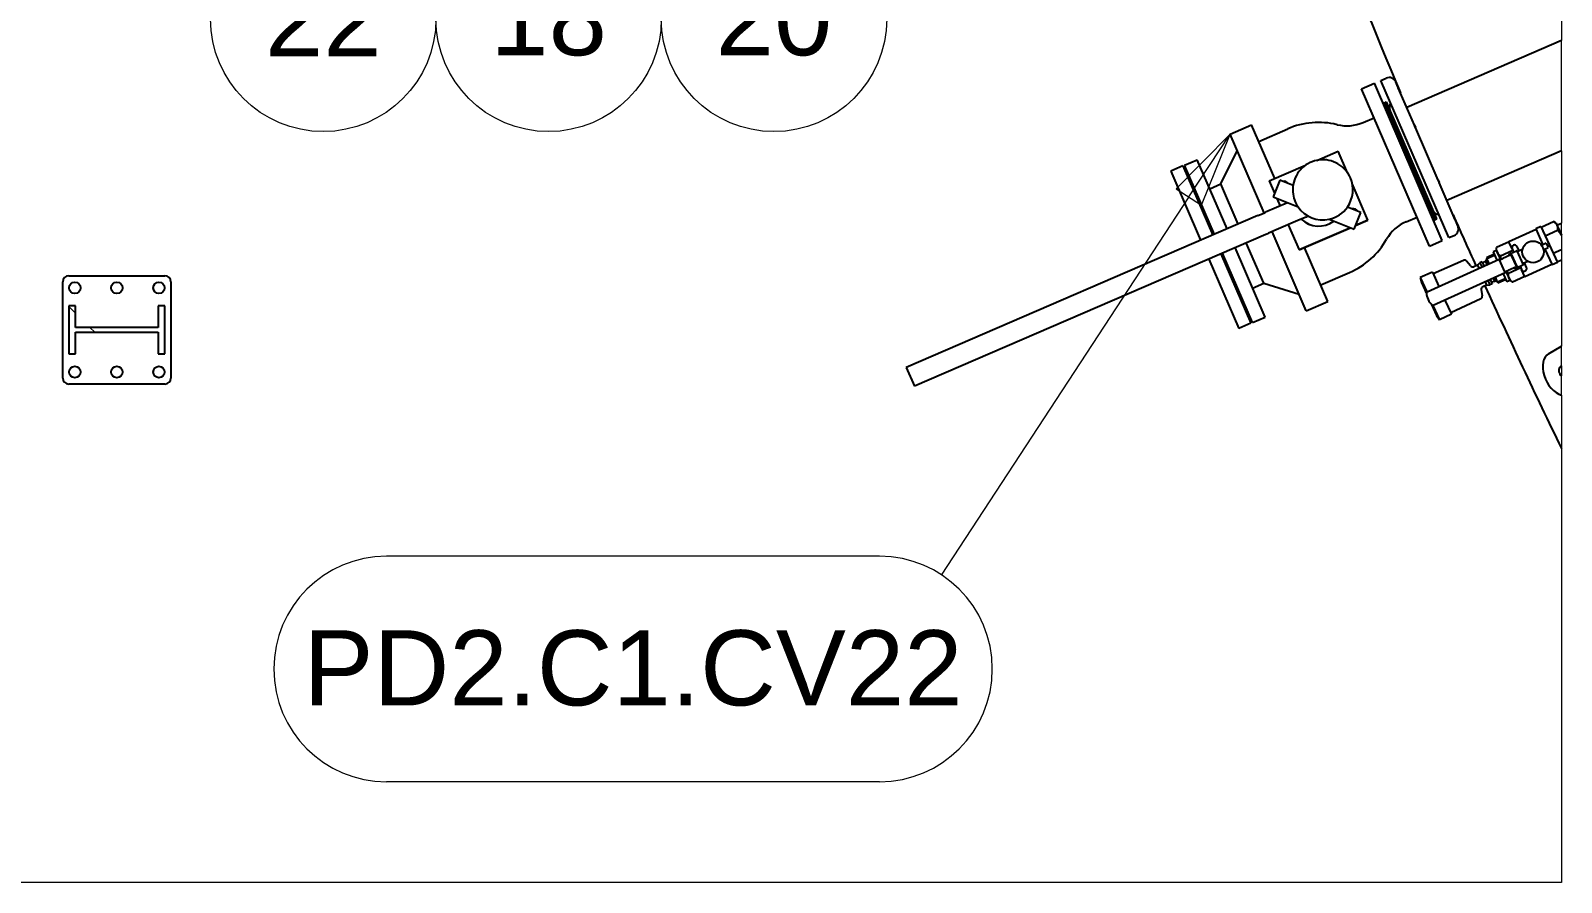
# Model space of a CAD drawing. Header units: millimetres. Extents: x 0 to 157650, y 0 to 89100.
# Drawn here: x 140791 to 148432, y 56180 to 60431 of the extents above; entities that cross this region are included whole.
import ezdxf

# ---------------------------------------------------------------- set-up
doc = ezdxf.new("R2010")
doc.units = ezdxf.units.MM
doc.header["$LTSCALE"] = 150
for name, color, linetype, lineweight in [('Hatch', 7, 'Continuous', 18), ('Symbol', 7, 'Continuous', 18), ('Visible', 7, 'Continuous', 25), ('Visible Narrow', 7, 'Continuous', 18)]:
    doc.layers.add(name, color=color, linetype=linetype, lineweight=lineweight)
doc.styles.add('Note Text', font='arial.ttf')

# ---------------------------------------------------------------- blocks, each defined once
blk = doc.blocks.new('Balloon26')
at = {"layer": 'Symbol'}
for p, q in [((978.522, 399.429), (976.734, 397.612)), ((977.152, 397.338), (978.522, 399.429)), ((977.57, 397.064), (978.522, 399.429)), ((976.734, 397.612), (977.57, 397.064)), ((977.152, 397.338), (968.909, 384.76)), ((966.861, 385.384), (950.449, 385.384)), ((966.861, 377.884), (950.449, 377.884))]:
    blk.add_line(p, q, dxfattribs=at)
at = {"layer": 'Symbol', "flags": 128}
blk.add_lwpolyline([(977.57, 397.064), (978.522, 399.429), (976.734, 397.612), (977.57, 397.064)], dxfattribs=at)
at = {"layer": 'Symbol'}
for centre, start, end in [((950.449, 381.634), 90, 270), ((966.861, 381.634), 270, 90)]:
    blk.add_arc(centre, 3.75, start, end, dxfattribs=at)
blk.add_solid([(977.57, 397.064), (978.522, 399.429), (976.734, 397.612), (977.57, 397.064)], dxfattribs=at)
at = {"layer": 'Symbol', "insert": (958.655, 381.655), "char_height": 2.5, "attachment_point": 5, "style": 'Note Text'}
blk.add_mtext('PD2.C1.CV22', dxfattribs=at)
blk = doc.blocks.new('Balloon40')
at = {"layer": 'Symbol'}
for p, q in [((948.2, 417.954), (947.724, 415.449)), ((948.224, 415.454), (948.2, 417.954)), ((948.724, 415.459), (948.2, 417.954)), ((947.724, 415.449), (948.724, 415.459)), ((948.224, 415.454), (948.308, 407.01))]:
    blk.add_line(p, q, dxfattribs=at)
at = {"layer": 'Symbol', "flags": 128}
blk.add_lwpolyline([(948.724, 415.459), (948.2, 417.954), (947.724, 415.449), (948.724, 415.459)], dxfattribs=at)
at = {"layer": 'Symbol'}
for centre in [(948.345, 403.263), (955.845, 403.263), (963.345, 403.263)]:
    blk.add_circle(centre, 3.75, dxfattribs=at)
blk.add_solid([(948.724, 415.459), (948.2, 417.954), (947.724, 415.449), (948.724, 415.459)], dxfattribs=at)
at = {"layer": 'Symbol', "char_height": 2.5, "attachment_point": 5, "style": 'Note Text'}
for s, insert in [('22', (948.345, 403.263)), ('18', (955.845, 403.284)), ('20', (963.345, 403.284))]:
    blk.add_mtext(s, dxfattribs=dict(at, insert=insert))

msp = doc.modelspace()

# ---------------------------------------------------------------- hatches: boundary and pattern name
at = {"layer": 'Hatch'}
h = msp.add_hatch(dxfattribs=at)
h.set_pattern_fill('ANSI31', color=256, scale=3810, angle=90.00021, style=0)
h.set_pattern_definition([(135.0002, (0, 0), (-336.7584, -336.7608), [])])
h.paths.add_polyline_path([(140981.5, 58817.2), (141014.5, 58817.2), (141014.5, 58925.2), (141428.5, 58925.2), (141428.5, 58817.2), (141461.5, 58817.2), (141461.5, 59057.2), (141428.5, 59057.2), (141428.5, 58949.2), (141014.5, 58949.2), (141014.5, 59057.2), (140981.5, 59057.2)])

# ---------------------------------------------------------------- linework, layer by layer
at = {"layer": 'Visible', "color": 9, "true_color": 0xc0c0c0}
for p, q in [((148432.3, 60380.9), (147660.3, 60047.4)), ((147435.3, 60140.9), (147498.7, 60168.3)), ((147774.3, 59356), (147435.3, 60140.9)), ((147837.7, 59383.4), (147498.7, 60168.3)), ((147531.7, 60182.6), (147557.9, 60193.9)), ((147870.7, 59397.7), (147531.7, 60182.6)), ((147615.9, 60150.2), (147605.2, 60175.1)), ((147615.9, 60150.2), (147618.1, 60145.1)), ((147698.4, 59959.3), (147618.1, 60145.1)), ((147551.5, 60068.6), (147541.2, 60069.8)), ((147550.3, 60071.3), (147558.6, 60074.9)), ((147802.5, 59487.5), (147550.3, 60071.3)), ((147810.8, 59491), (147558.6, 60074.9)), ((147442.7, 59972.6), (147497.8, 59996.3)), ((146778.3, 59914.3), (146885.7, 59960.7)), ((146948.1, 59521.2), (146778.3, 59914.3)), ((147001.5, 59692.7), (146885.7, 59960.7)), ((146921.4, 59878.1), (147066, 59940.6)), ((147698.4, 59959.3), (147703.7, 59947.1)), ((147817.2, 59684.3), (147703.7, 59947.1)), ((146732.1, 59665.6), (146814, 59831.7)), ((146543, 59755.5), (146482.4, 59729.3)), ((146543, 59755.5), (146692, 59410.6)), ((146551.3, 59759.1), (146614.6, 59786.4)), ((146700.2, 59414.2), (146551.3, 59759.1)), ((146763.6, 59441.5), (146614.6, 59786.4)), ((146973.9, 59680.8), (147154.9, 59759)), ((147211.2, 59783.3), (147318.2, 59829.5)), ((147365, 59721.2), (147318.2, 59829.5)), ((148432.3, 59830.9), (147860.5, 59583.9)), ((146482.4, 59729.3), (146631.4, 59384.4)), ((146973.9, 59680.8), (147000.6, 59619.2)), ((147026.4, 59684.4), (146993.3, 59600.7)), ((147092.9, 59658), (147026.4, 59684.4)), ((147379, 59695.7), (147379, 59695.8)), ((147817.2, 59684.3), (147822.5, 59672.1)), ((146587.6, 59652.2), (146593.8, 59660.6)), ((146677, 59641.9), (146732.1, 59665.6)), ((146818.7, 59465.3), (146732.1, 59665.6)), ((147466.9, 59485.2), (147387.9, 59668.1)), ((147902.7, 59486.2), (147822.5, 59672.1)), ((147065.8, 59571.9), (146956, 59524.6)), ((146993.3, 59600.7), (147117.7, 59551.4)), ((146993.3, 59600.7), (147117.7, 59551.4)), ((146993.3, 59600.7), (146993.3, 59600.7)), ((147011.7, 59593.4), (147028, 59555.6)), ((147103.6, 59576.8), (147103.6, 59576.9)), ((147430.8, 59524), (147364.3, 59550.3)), ((146917, 59507.8), (145162.1, 58749.8)), ((147128, 59487.7), (146996.4, 59430.9)), ((147068.5, 59462), (147122.6, 59336.5)), ((147168.5, 59505.1), (147167, 59504.5)), ((147273.2, 59489.7), (147397.6, 59440.3)), ((147273.2, 59489.7), (147397.6, 59440.3)), ((147397.6, 59440.3), (147430.8, 59524)), ((147397.6, 59440.3), (147430.8, 59524)), ((147404.8, 59458.4), (147466.9, 59485.2)), ((147466.9, 59485.2), (147404.8, 59458.4)), ((147430.8, 59524), (147430.8, 59524)), ((147466.9, 59485.2), (147466.9, 59485.2)), ((147656.8, 59476.8), (147711.9, 59500.6)), ((147801.3, 59490.2), (147795.1, 59481.9)), ((147802.5, 59487.5), (147810.8, 59491)), ((147902.7, 59486.2), (147904.9, 59481.2)), ((147915.7, 59456.3), (147904.9, 59481.2)), ((148330.4, 59453.3), (148304.5, 59441.6)), ((148330.4, 59453.3), (148412.2, 59273)), ((148332, 59449.9), (148393.6, 59477.9)), ((148405.6, 59469.3), (148393.6, 59477.9)), ((148405.6, 59469.3), (148410.1, 59459.2)), ((148409.7, 59460.1), (148432.3, 59470.4)), ((148410.1, 59459.2), (148432.3, 59410.4)), ((146957.5, 59414.2), (145202.5, 58656.2)), ((147159, 59033), (146988.6, 59427.6)), ((147379.5, 59447.5), (147122.6, 59336.5)), ((147122.7, 59336.5), (147379.5, 59447.5)), ((147397.6, 59440.3), (147397.6, 59440.3)), ((147774.3, 59356), (147837.7, 59383.4)), ((147870.7, 59397.7), (147896.9, 59409)), ((148170.8, 59376.8), (148109.2, 59348.9)), ((148305.7, 59438.8), (148170.5, 59377.5)), ((148186.6, 59342), (148170.5, 59377.5)), ((148304.5, 59441.6), (148340.4, 59362.3)), ((148351.7, 59406.6), (148413.3, 59434.5)), ((146732.4, 59317), (146882, 58970.6)), ((146890.3, 58974.2), (146740.7, 59320.5)), ((146953.6, 59001.5), (146804, 59347.9)), ((146946.2, 59169.9), (146859.1, 59371.7)), ((147122.6, 59336.5), (147122.7, 59336.5)), ((147266.4, 59079.4), (147150.2, 59348.4)), ((148096.9, 59314.5), (148058.7, 59297.2)), ((148058.7, 59297.2), (148060.5, 59293.1)), ((148060.5, 59293.1), (148098.8, 59310.5)), ((148107.8, 59334.2), (148091.4, 59326.8)), ((148091.4, 59326.8), (148110, 59285.8)), ((148107.8, 59334.2), (148109.2, 59348.9)), ((148107.8, 59334.2), (148112.3, 59324.2)), ((148107.8, 59334.2), (148128.2, 59289.2)), ((148112.3, 59324.2), (148128.2, 59289.2)), ((148190.5, 59333.5), (148128.9, 59305.5)), ((148180.2, 59312.7), (148139.8, 59294.4)), ((148170.5, 59308.3), (148169.9, 59309.7)), ((148170.9, 59315.1), (148178.6, 59318.6)), ((148178.6, 59318.6), (148207.6, 59331.8)), ((148180.2, 59312.7), (148207.4, 59252.6)), ((148211.9, 59253), (148183.4, 59315.8)), ((148186.6, 59342), (148194, 59325.6)), ((148221.1, 59331.3), (148211.2, 59353.1)), ((148240.9, 59266.1), (148212.4, 59329)), ((148214.9, 59328.5), (148213, 59327.6)), ((148238.2, 59339), (148214.9, 59328.5)), ((148327.8, 59365.9), (148340.4, 59362.3)), ((148356.8, 59369.8), (148340.4, 59362.3)), ((148350.3, 59340.5), (148344.7, 59328.6)), ((148350.3, 59340.5), (148366.7, 59347.9)), ((148350.3, 59340.5), (148386.3, 59261.3)), ((148356.8, 59369.8), (148366.7, 59347.9)), ((148391, 59319.8), (148432.3, 59338.5)), ((146671.8, 59290.8), (146821.4, 58944.4)), ((147230.7, 59162.1), (147375.3, 59224.5)), ((147788.1, 59225.4), (147728.1, 59198.2)), ((147761.6, 59127.8), (148120.9, 59290.8)), ((147788.1, 59225.4), (147820.3, 59154.5)), ((147943.2, 59284.3), (147791.8, 59217.3)), ((148151.9, 59222.5), (147792.6, 59059.5)), ((147979, 59256.3), (147959.1, 59280.6)), ((148013.2, 59260.9), (147995, 59252.6)), ((148013.2, 59260.9), (148025, 59272.4)), ((148013.2, 59260.9), (148020.4, 59245.2)), ((148036.3, 59277.5), (148025, 59272.4)), ((148025, 59272.4), (148034.4, 59251.6)), ((148036.3, 59277.5), (148045.7, 59256.7)), ((148054, 59278.5), (148038.9, 59271.7)), ((148054, 59278.5), (148054.3, 59282)), ((148054, 59278.5), (148060.8, 59263.5)), ((148063.6, 59286.2), (148054.3, 59282)), ((148054.3, 59282), (148062.4, 59264.2)), ((148071.7, 59268.5), (148060.5, 59293.1)), ((148122.8, 59286.7), (148120.9, 59290.8)), ((148128.2, 59289.2), (148122.8, 59286.7)), ((148150, 59226.6), (148122.8, 59286.7)), ((148128.2, 59289.2), (148139.8, 59294.4)), ((148155.5, 59229.1), (148150, 59226.6)), ((148151.9, 59222.5), (148150, 59226.6)), ((148155.5, 59229.1), (148167.1, 59234.3)), ((148155.5, 59229), (148171.3, 59194)), ((148155.5, 59229), (148175.9, 59184)), ((148207.4, 59252.6), (148167.1, 59234.3)), ((148229.8, 59246.7), (148168.2, 59218.8)), ((148198.4, 59246.9), (148197.8, 59248.2)), ((148203.1, 59244.1), (148210.9, 59247.6)), ((148239.8, 59260.7), (148210.9, 59247.6)), ((148226.2, 59254.6), (148233.7, 59238.2)), ((148249.8, 59202.6), (148233.7, 59238.2)), ((148242.2, 59268.4), (148240.3, 59267.5)), ((148265.4, 59278.9), (148242.2, 59268.4)), ((148258.3, 59249.3), (148248.4, 59271.2)), ((148385, 59264), (148249.8, 59202.6)), ((148412.2, 59273), (148386.3, 59261.3)), ((148410.7, 59276.4), (148432.3, 59286.2)), ((146891.2, 59146.1), (146946.2, 59169.9)), ((146946.2, 59169.9), (147123.3, 59115.7)), ((147728.1, 59198.2), (147760.4, 59127)), ((147734.6, 59173.2), (147759.3, 59118.9)), ((148058.5, 59161.2), (148040.2, 59152.9)), ((148051.3, 59176.9), (148058.5, 59161.2)), ((148058.5, 59161.2), (148074.9, 59162.4)), ((148065.4, 59183.3), (148074.9, 59162.4)), ((148086.1, 59167.5), (148074.9, 59162.4)), ((148076.7, 59188.4), (148086.1, 59167.5)), ((148098.6, 59180.2), (148083.5, 59173.4)), ((148091.8, 59195.2), (148098.6, 59180.2)), ((148093.3, 59195.9), (148101.4, 59178.2)), ((148098.6, 59180.2), (148101.4, 59178.2)), ((148110.7, 59182.4), (148101.4, 59178.2)), ((148113.9, 59175.5), (148102.7, 59200.2)), ((148152.1, 59192.8), (148113.9, 59175.5)), ((148113.9, 59175.5), (148115.7, 59171.5)), ((148115.7, 59171.5), (148153.9, 59188.8)), ((148140.9, 59217.5), (148159.5, 59176.5)), ((148175.9, 59184), (148159.5, 59176.5)), ((148171.3, 59194), (148175.9, 59184)), ((148175.9, 59184), (148187.9, 59175.4)), ((148249.5, 59203.3), (148187.9, 59175.4)), ((146837.4, 59073.9), (146847.7, 59072.7)), ((147159, 59033), (147266.4, 59079.4)), ((147851.3, 59086.1), (147883.5, 59015.2)), ((148030, 59093), (147879.8, 59023.3)), ((148032.5, 59138.4), (148037.6, 59107.5)), ((146890.3, 58974.2), (146953.6, 59001.5)), ((147784.3, 59063.7), (147808.9, 59009.3)), ((147791.2, 59059.1), (147823.5, 58988)), ((147883.5, 59015.2), (147823.5, 58988)), ((146882, 58970.6), (146821.4, 58944.4)), ((148368.6, 58818.5), (148432.3, 58856.6)), ((145162.1, 58749.8), (145202.5, 58656.2))]:
    msp.add_line(p, q, dxfattribs=at)
at = {"layer": 'Visible'}
for p, q in [((140951.5, 58697.2), (140951.5, 59177.2)), ((140981.5, 59207.2), (141461.5, 59207.2)), ((141491.5, 59177.2), (141491.5, 58697.2)), ((141014.5, 59057.2), (140981.5, 59057.2)), ((140981.5, 59057.2), (140981.5, 58817.2)), ((141014.5, 58949.2), (141014.5, 59057.2)), ((141461.5, 59057.2), (141428.5, 59057.2)), ((141428.5, 59057.2), (141428.5, 58949.2)), ((141461.5, 58817.2), (141461.5, 59057.2)), ((141428.5, 58949.2), (141014.5, 58949.2)), ((141014.5, 58817.2), (141014.5, 58925.2)), ((141014.5, 58925.2), (141428.5, 58925.2)), ((141428.5, 58925.2), (141428.5, 58817.2)), ((140981.5, 58817.2), (141014.5, 58817.2)), ((141428.5, 58817.2), (141461.5, 58817.2)), ((141461.5, 58667.2), (140981.5, 58667.2))]:
    msp.add_line(p, q, dxfattribs=at)
at = {"layer": 'Visible', "color": 9, "true_color": 0xc0c0c0}
msp.add_circle((148290.7, 59326.6), 54, dxfattribs=at)
at = {"layer": 'Visible'}
for centre in [(141011.5, 59147.2), (141221.5, 59147.2), (141431.5, 59147.2), (141011.5, 58727.2), (141221.5, 58727.2), (141431.5, 58727.2)]:
    msp.add_circle(centre, 28.5, dxfattribs=at)
at = {"layer": 'Visible', "color": 9, "true_color": 0xc0c0c0}
for centre, radius, start, end in [((181496.5, 74387.2), 36750, 196.62212, 202.84314), ((147572.1, 60160.8), 36, 23.36082, 113.36082), ((147606.7, 60046.7), 33, 140.39651, 203.36082), ((147220.6, 59582.5), 390, 76.34714, 113.36082), ((147361.2, 60161.2), 205.5, 256.34714, 293.36082), ((147046.8, 59652.1), 27, 34.84439, 101.87722), ((147393.8, 59514.4), 27, 34.84439, 101.87722), ((147823.2, 59545.4), 33, 203.36082, 266.32513), ((147738.3, 59288.2), 205.5, 113.36082, 150.37449), ((181496.5, 74387.2), 36750, 203.87849, 204.31146), ((147882.6, 59442), 36, 293.36082, 23.36082), ((147220.6, 59582.5), 390, 293.36082, 330.37449), ((148198.9, 59347.6), 13.5, 24.39681, 204.39681), ((147948.7, 59272), 13.5, 39.39681, 113.89681), ((147989.4, 59264.9), 13.5, 219.39681, 294.39681), ((148246, 59243.7), 13.5, 204.39681, 24.39681), ((148312, 59336.3), 600, 193.30627, 195.77404), ((148045.8, 59140.6), 13.5, 114.39681, 189.39681), ((181496.5, 74387.2), 36750, 204.48217, 205.88042), ((149410.6, 59834.5), 1800, 203.05284, 203.4556), ((147763.4, 59123.7), 4.5, 114.39681, 182.30059), ((147851.1, 59127.2), 92.2, 182.30059, 226.49304), ((148024.3, 59105.3), 13.5, 294.89681, 9.39681), ((149410.6, 59834.5), 1800, 205.33803, 205.74079), ((147790.7, 59063.6), 4.5, 226.49304, 294.39681), ((148312, 59336.3), 600, 213.01959, 215.48736)]:
    msp.add_arc(centre, radius, start, end, dxfattribs=at)
at = {"layer": 'Visible'}
for centre, start, end in [((140981.5, 59177.2), 90, 180), ((141461.5, 59177.2), 0, 90), ((140981.5, 58697.2), 180, 270), ((141461.5, 58697.2), 270, 0)]:
    msp.add_arc(centre, 30, start, end, dxfattribs=at)
at = {"layer": 'Visible', "color": 9, "true_color": 0xc0c0c0}
for centre, major_axis, ratio, start_param, end_param in [((147241.3, 59636.2), (85.9, 123), 1, 4.712389, 5.729865), ((147241.3, 59636.2), (-123.7, -84.9), 1, 6.089476, 6.283185), ((147241.3, 59636.2), (-123.7, -84.9), 1, 0, 1.183377), ((147241.3, 59636.2), (-85.9, -123), 1, 0.823766, 1.570796), ((147220.4, 59583), (-102.5, -75.8), 1, 0.181803, 1.570796), ((147220.4, 59583), (-102.5, -75.8), 1, 0.181939, 1.570796), ((148172.8, 59311), (-1.86, 4.1), 0.707107, 0, 1.570796), ((148180.5, 59314.5), (-1.86, 4.1), 0.707107, 4.712389, 6.283185), ((148209.5, 59327.7), (-1.86, 4.1), 0.707107, 4.712389, 6.283185), ((148201.3, 59248.2), (1.86, -4.1), 0.707107, 4.712389, 6.283185), ((148209, 59251.7), (1.86, -4.1), 0.707107, 0, 1.570796), ((148238, 59264.8), (1.86, -4.1), 0.707107, 0, 1.570796), ((148422.2, 58717.1), (-49.8, 103.4), 0.642788, 0.058709, 2.620611)]:
    msp.add_ellipse(centre, major_axis=major_axis, ratio=ratio, start_param=start_param, end_param=end_param, dxfattribs=at)
for points, knots in [([(147618.1, 60145.1), (147617.9, 60145.7), (147617.7, 60146.1), (147616.9, 60147.9), (147616.5, 60148.9), (147616.1, 60149.8), (147616, 60150), (147615.9, 60150.2)], [-2.1952792, -2.1952792, -2.1952792, -2.1952792, -2.0993492, -2.0993492, -1.8229843, -1.8229843, -1.7097702, -1.7097702, -1.7097702, -1.7097702]), ([(147703.7, 59947.1), (147703.3, 59948), (147702.9, 59948.8), (147701.5, 59952.1), (147700.5, 59954.5), (147699.1, 59957.6), (147698.8, 59958.5), (147698.4, 59959.3)], [-2.1952792, -2.1952792, -2.1952792, -2.1952792, -2.0993492, -2.0993492, -1.8229843, -1.8229843, -1.7097702, -1.7097702, -1.7097702, -1.7097702]), ([(147379, 59695.8), (147372.7, 59710.5), (147363.9, 59724.2), (147342.7, 59748.1), (147330.1, 59758.3), (147302.4, 59774.3), (147287.2, 59780), (147255.9, 59786.5), (147239.7, 59787.2), (147207.9, 59783.4), (147192.3, 59779), (147163.3, 59765.5), (147149.9, 59756.4), (147126.7, 59734.4), (147116.8, 59721.5), (147101.6, 59693.4), (147096.3, 59678), (147090.8, 59646.5), (147090.6, 59630.3), (147094.8, 59601.6), (147098.4, 59588.9), (147103.6, 59576.9)], [1.570796, 1.570796, 1.570796, 1.570796, 1.890796, 1.890796, 2.210796, 2.210796, 2.530796, 2.530796, 2.850796, 2.850796, 3.170796, 3.170796, 3.490796, 3.490796, 3.810796, 3.810796, 4.130796, 4.130796, 4.450796, 4.450796, 4.712389, 4.712389, 4.712389, 4.712389]), ([(147822.5, 59672.1), (147822.2, 59672.8), (147821.8, 59673.5), (147820.6, 59676.5), (147819.5, 59678.8), (147818.1, 59682.3), (147817.6, 59683.3), (147817.2, 59684.3)], [-2.1952792, -2.1952792, -2.1952792, -2.1952792, -2.0993492, -2.0993492, -1.8229843, -1.8229843, -1.7097702, -1.7097702, -1.7097702, -1.7097702]), ([(146917, 59507.8), (146923, 59510.4), (146929, 59513), (146940.2, 59517.8), (146945.5, 59520.1), (146952.3, 59523), (146954.2, 59523.8), (146956, 59524.6)], [0, 0, 0, 0, 0.649689, 0.649689, 1.287697, 1.287697, 1.566473, 1.566473, 1.566473, 1.566473]), ([(147167, 59504.5), (147161.1, 59501.9), (147155, 59499.3), (147143.8, 59494.5), (147138.5, 59492.2), (147131.8, 59489.3), (147129.8, 59488.4), (147128, 59487.7)], [0, 0, 0, 0, 0.649689, 0.649689, 1.287697, 1.287697, 1.566473, 1.566473, 1.566473, 1.566473]), ([(147904.9, 59481.2), (147904.9, 59481.3), (147904.8, 59481.5), (147904.4, 59482.4), (147904, 59483.3), (147903.2, 59485.1), (147903, 59485.6), (147902.7, 59486.2)], [-2.1952792, -2.1952792, -2.1952792, -2.1952792, -2.0993492, -2.0993492, -1.8229843, -1.8229843, -1.7097702, -1.7097702, -1.7097702, -1.7097702]), ([(146996.4, 59430.9), (146992.2, 59429.1), (146987.3, 59427), (146976.7, 59422.5), (146971, 59420), (146962.7, 59416.4), (146960.1, 59415.3), (146957.5, 59414.2)], [0, 0, 0, 0, 0.645442, 0.645442, 1.280206, 1.280206, 1.563496, 1.563496, 1.563496, 1.563496]), ([(148432.3, 58707.4), (148429.5, 58710.3), (148427.4, 58713.3), (148423.5, 58720.2), (148422.2, 58724.2), (148420.5, 58732.2), (148420.5, 58736.2), (148421.4, 58743.8), (148422.7, 58747.4), (148426.3, 58753.8), (148428.9, 58756.3), (148431.7, 58758.2), (148432, 58758.4), (148432.3, 58758.5)], [4.556012, 4.556012, 4.556012, 4.556012, 5.048824, 5.048824, 5.836535, 5.836535, 6.992395, 6.992395, 8.676732, 8.676732, 11.027626, 11.027626, 11.342122, 11.342122, 11.342122, 11.342122])]:
    msp.add_open_spline(points, degree=3, knots=knots, dxfattribs=at)
for points, weights in [([(148393.6, 59477.9), (148405.6, 59469.3), (148410.1, 59459.2)], [1.68820457608, 1.81878765449, 1.81878765449]), ([(148410.1, 59459.2), (148414.7, 59449.2), (148413.3, 59434.5)], [1.81878765449, 1.81878765449, 1.68820457608]), ([(148413.3, 59434.5), (148424.7, 59421.2), (148432.3, 59408.3)], [1.68820457608, 1.77226364066, 1.8022121235]), ([(148112.3, 59324.2), (148107.8, 59334.2), (148109.2, 59348.9)], [1.81878765449, 1.81878765449, 1.68820457608]), ([(148128.9, 59305.5), (148116.9, 59314.1), (148112.3, 59324.2)], [1.68820457608, 1.81878765449, 1.81878765449]), ([(148131.5, 59290.7), (148130, 59297.7), (148128.9, 59305.5)], [1.7513324904, 1.72493402919, 1.68820457608]), ([(148168.2, 59218.8), (148163.1, 59224.8), (148158.8, 59230.6)], [1.68820457608, 1.72493402919, 1.7513324904]), ([(148171.3, 59194), (148166.8, 59204.1), (148168.2, 59218.8)], [1.81878765449, 1.81878765449, 1.68820457608]), ([(148187.9, 59175.4), (148175.9, 59184), (148171.3, 59194)], [1.68820457608, 1.81878765449, 1.81878765449])]:
    msp.add_rational_spline(points, weights, degree=2, dxfattribs=at)
at = {"layer": 'Visible Narrow', "color": 9, "true_color": 0xc0c0c0}
for p, q in [((148432.3, 60480.8), (148432.3, 60380.9)), ((148432.3, 59830.9), (148432.3, 60380.9)), ((148432.3, 59830.9), (148432.3, 59470.4)), ((148432.3, 59410.4), (148432.3, 59470.4)), ((148432.3, 59408.3), (148432.3, 59410.4)), ((148432.3, 59408.3), (148432.3, 59338.5)), ((148432.3, 59338.5), (148432.3, 59286.2)), ((148432.3, 59286.2), (148432.3, 58856.6)), ((148432.3, 58758.5), (148432.3, 58856.6)), ((148432.3, 58758.5), (148432.3, 58707.4)), ((148432.3, 58611.6), (148432.3, 58707.4)), ((148432.3, 58611.6), (148432.3, 58346)), ((148432.3, 58346), (148432.3, 56180.2)), ((148432.3, 56180.2), (139121.5, 56180.2))]:
    msp.add_line(p, q, dxfattribs=at)

# ---------------------------------------------------------------- block references
at = {"layer": 'Symbol', "xscale": 150, "yscale": 150, "zscale": 150}
for name in ['Balloon40', 'Balloon26']:
    msp.add_blockref(name, (0, 0), dxfattribs=at)

doc.saveas('drawing.dxf')
